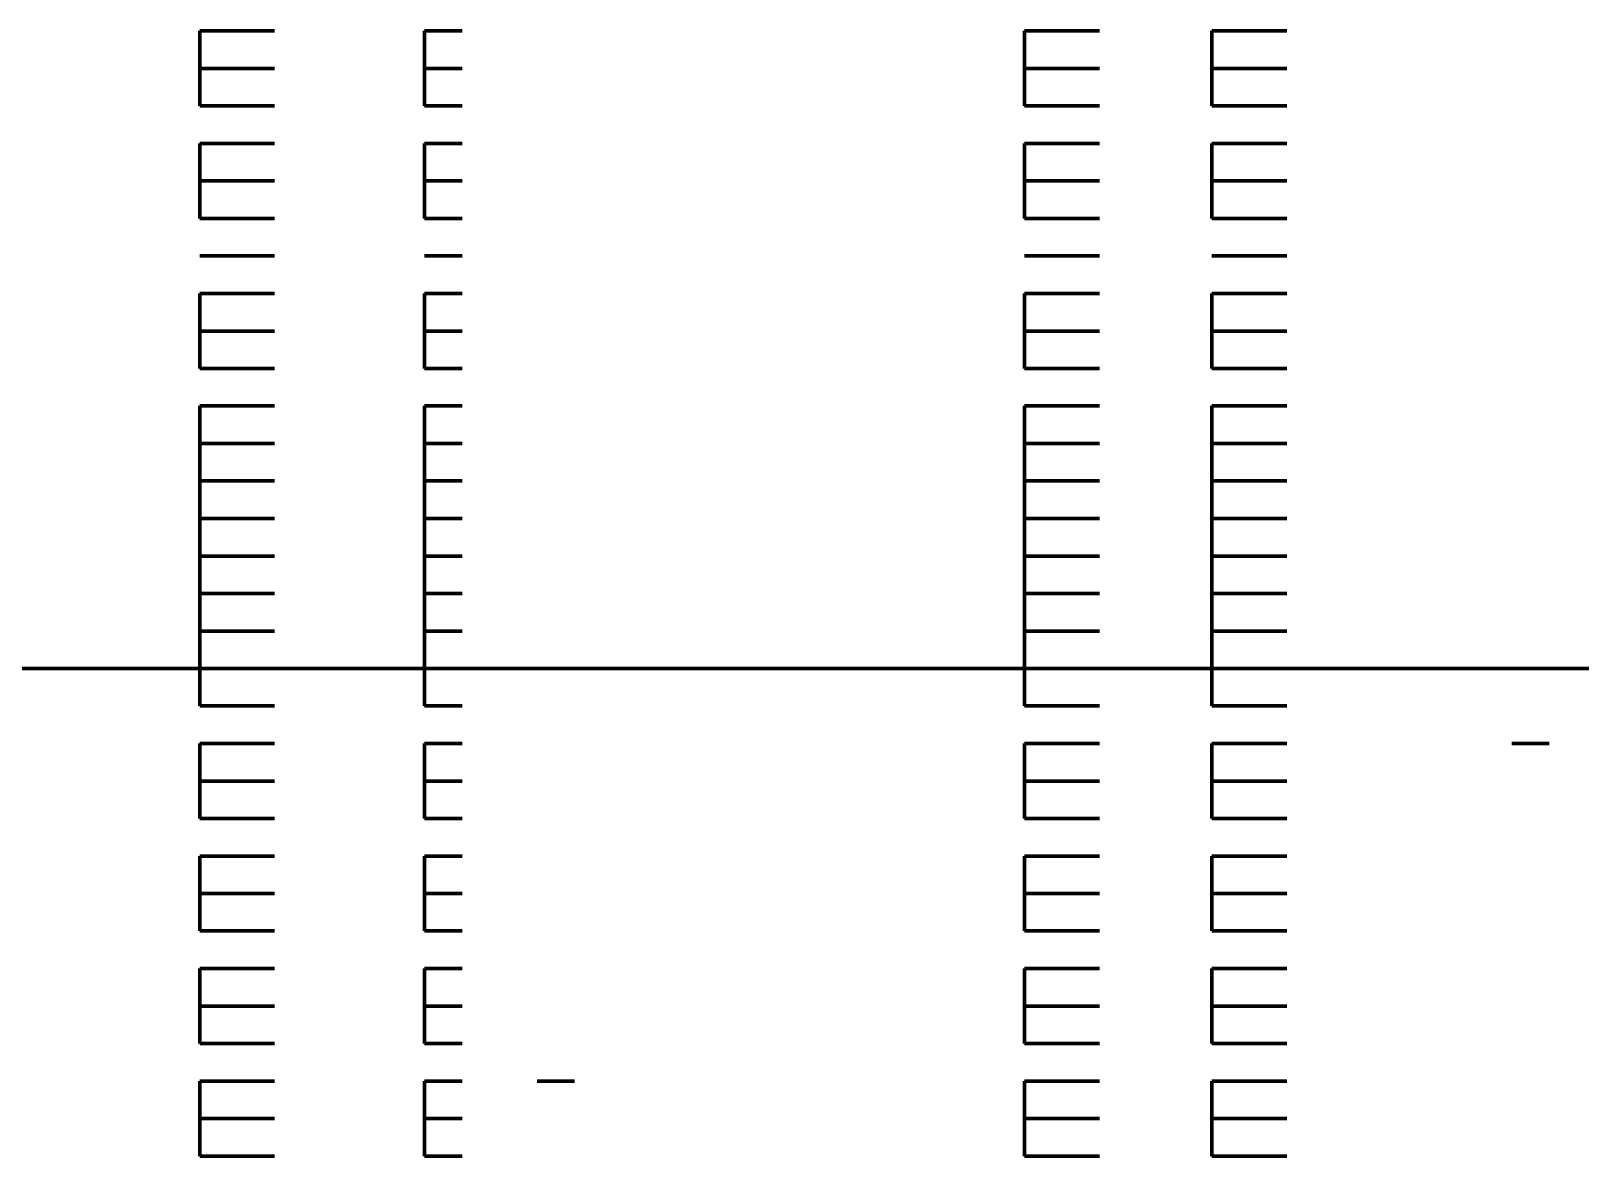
# Model space of a CAD drawing. Header units: inches. Extents: x 16 to 776, y 37 to 575.
# Drawn here: x 660.25 to 667.14, y 333.67 to 338.67 of the extents above; entities that cross this region are included whole.
import ezdxf

# ---------------------------------------------------------------- set-up
doc = ezdxf.new("R2010")
doc.units = ezdxf.units.IN
doc.header["$MEASUREMENT"] = 0
doc.layers.add('P', color=250, linetype='CONTINUOUS', lineweight=100)

msp = doc.modelspace()

# ---------------------------------------------------------------- linework, layer by layer
at = {"layer": 'P', "color": 0, "linetype": 'Continuous'}
for points in [[(661, 338.6667), (661.1667, 338.6667)], [(661, 338.6667), (661, 338.5)], [(661, 338.6667), (661.1667, 338.6667)], [(661.1667, 338.6667), (661.3333, 338.6667)], [(661.1667, 338.6667), (661.3333, 338.6667)], [(662, 338.6667), (662, 338.6667)], [(662, 338.6667), (662.1667, 338.6667)], [(662, 338.6667), (662, 338.5)], [(662, 338.6667), (662.1667, 338.6667)], [(662, 338.6667), (662, 338.6667)], [(664.6667, 338.6667), (664.8333, 338.6667)], [(664.6667, 338.6667), (664.6667, 338.5)], [(664.6667, 338.6667), (664.8333, 338.6667)], [(664.8333, 338.6667), (665, 338.6667)], [(664.8333, 338.6667), (665, 338.6667)], [(665.5, 338.6667), (665.6667, 338.6667)], [(665.5, 338.6667), (665.5, 338.5)], [(665.5, 338.6667), (665.6667, 338.6667)], [(665.6667, 338.6667), (665.8333, 338.6667)], [(665.6667, 338.6667), (665.8333, 338.6667)], [(661, 338.5), (661.1667, 338.5)], [(661, 338.5), (661, 338.3333)], [(661, 338.5), (661.1667, 338.5)], [(661.1667, 338.5), (661.3333, 338.5)], [(661.1667, 338.5), (661.3333, 338.5)], [(662, 338.5), (662, 338.5)], [(662, 338.5), (662.1667, 338.5)], [(662, 338.5), (662, 338.3333)], [(662, 338.5), (662.1667, 338.5)], [(662, 338.5), (662, 338.5)], [(664.6667, 338.5), (664.8333, 338.5)], [(664.6667, 338.5), (664.6667, 338.3333)], [(664.6667, 338.5), (664.8333, 338.5)], [(664.8333, 338.5), (665, 338.5)], [(664.8333, 338.5), (665, 338.5)], [(665.5, 338.5), (665.6667, 338.5)], [(665.5, 338.5), (665.5, 338.3333)], [(665.5, 338.5), (665.6667, 338.5)], [(665.6667, 338.5), (665.8333, 338.5)], [(665.6667, 338.5), (665.8333, 338.5)], [(661, 338.3333), (661.1667, 338.3333)], [(661, 338.3333), (661, 338.3333)], [(661, 338.3333), (661.1667, 338.3333)], [(661, 338.3333), (661.1667, 338.3333)], [(661, 338.3333), (661.1667, 338.3333)], [(661.1667, 338.3333), (661.3333, 338.3333)], [(661.1667, 338.3333), (661.3333, 338.3333)], [(661.1667, 338.3333), (661.3333, 338.3333)], [(661.1667, 338.3333), (661.3333, 338.3333)], [(662, 338.3333), (662, 338.3333)], [(662, 338.3333), (662.1667, 338.3333)], [(662, 338.3333), (662, 338.3333)], [(662, 338.3333), (662, 338.3333)], [(662, 338.3333), (662.1667, 338.3333)], [(662, 338.3333), (662.1667, 338.3333)], [(662, 338.3333), (662, 338.3333)], [(662, 338.3333), (662.1667, 338.3333)], [(662, 338.3333), (662, 338.3333)], [(664.6667, 338.3333), (664.8333, 338.3333)], [(664.6667, 338.3333), (664.6667, 338.3333)], [(664.6667, 338.3333), (664.8333, 338.3333)], [(664.6667, 338.3333), (664.8333, 338.3333)], [(664.6667, 338.3333), (664.8333, 338.3333)], [(664.8333, 338.3333), (665, 338.3333)], [(664.8333, 338.3333), (665, 338.3333)], [(664.8333, 338.3333), (665, 338.3333)], [(664.8333, 338.3333), (665, 338.3333)], [(665.5, 338.3333), (665.6667, 338.3333)], [(665.5, 338.3333), (665.5, 338.3333)], [(665.5, 338.3333), (665.6667, 338.3333)], [(665.5, 338.3333), (665.6667, 338.3333)], [(665.5, 338.3333), (665.6667, 338.3333)], [(665.6667, 338.3333), (665.8333, 338.3333)], [(665.6667, 338.3333), (665.8333, 338.3333)], [(665.6667, 338.3333), (665.8333, 338.3333)], [(665.6667, 338.3333), (665.8333, 338.3333)], [(661, 338.1667), (661.1667, 338.1667)], [(661, 338.1667), (661, 338)], [(661, 338.1667), (661.1667, 338.1667)], [(661.1667, 338.1667), (661.3333, 338.1667)], [(661.1667, 338.1667), (661.3333, 338.1667)], [(662, 338.1667), (662, 338.1667)], [(662, 338.1667), (662.1667, 338.1667)], [(662, 338.1667), (662, 338)], [(662, 338.1667), (662.1667, 338.1667)], [(662, 338.1667), (662, 338.1667)], [(664.6667, 338.1667), (664.8333, 338.1667)], [(664.6667, 338.1667), (664.6667, 338)], [(664.6667, 338.1667), (664.8333, 338.1667)], [(664.8333, 338.1667), (665, 338.1667)], [(664.8333, 338.1667), (665, 338.1667)], [(665.5, 338.1667), (665.6667, 338.1667)], [(665.5, 338.1667), (665.5, 338)], [(665.5, 338.1667), (665.6667, 338.1667)], [(665.6667, 338.1667), (665.8333, 338.1667)], [(665.6667, 338.1667), (665.8333, 338.1667)], [(661, 338), (661.1667, 338)], [(661, 338), (661, 338)], [(661, 338), (661.1667, 338)], [(661, 338), (661.1667, 338)], [(661, 338), (661, 337.8333)], [(661, 338), (661.1667, 338)], [(661.1667, 338), (661.3333, 338)], [(661.1667, 338), (661.3333, 338)], [(661.1667, 338), (661.3333, 338)], [(661.1667, 338), (661.3333, 338)], [(662, 338), (662, 338)], [(662, 338), (662.1667, 338)], [(662, 338), (662, 338)], [(662, 338), (662, 338)], [(662, 338), (662.1667, 338)], [(662, 338), (662.1667, 338)], [(662, 338), (662, 338)], [(662, 338), (662, 337.8333)], [(662, 338), (662.1667, 338)], [(662, 338), (662, 338)], [(664.6667, 338), (664.8333, 338)], [(664.6667, 338), (664.6667, 338)], [(664.6667, 338), (664.8333, 338)], [(664.6667, 338), (664.8333, 338)], [(664.6667, 338), (664.6667, 337.8333)], [(664.6667, 338), (664.8333, 338)], [(664.8333, 338), (665, 338)], [(664.8333, 338), (665, 338)], [(664.8333, 338), (665, 338)], [(664.8333, 338), (665, 338)], [(665.5, 338), (665.6667, 338)], [(665.5, 338), (665.5, 338)], [(665.5, 338), (665.6667, 338)], [(665.5, 338), (665.6667, 338)], [(665.5, 338), (665.5, 337.8333)], [(665.5, 338), (665.6667, 338)], [(665.6667, 338), (665.8333, 338)], [(665.6667, 338), (665.8333, 338)], [(665.6667, 338), (665.8333, 338)], [(665.6667, 338), (665.8333, 338)], [(661, 337.8333), (661.1667, 337.8333)], [(661, 337.8333), (661.1667, 337.8333)], [(661, 337.8333), (661.1667, 337.8333)], [(661.1667, 337.8333), (661.3333, 337.8333)], [(661.1667, 337.8333), (661.3333, 337.8333)], [(661.1667, 337.8333), (661.3333, 337.8333)], [(662, 337.8333), (662, 337.8333)], [(662, 337.8333), (662.1667, 337.8333)], [(662, 337.8333), (662.1667, 337.8333)], [(662, 337.8333), (662, 337.8333)], [(662, 337.8333), (662.1667, 337.8333)], [(662, 337.8333), (662, 337.8333)], [(664.6667, 337.8333), (664.8333, 337.8333)], [(664.6667, 337.8333), (664.8333, 337.8333)], [(664.6667, 337.8333), (664.8333, 337.8333)], [(664.8333, 337.8333), (665, 337.8333)], [(664.8333, 337.8333), (665, 337.8333)], [(664.8333, 337.8333), (665, 337.8333)], [(665.5, 337.8333), (665.6667, 337.8333)], [(665.5, 337.8333), (665.6667, 337.8333)], [(665.5, 337.8333), (665.6667, 337.8333)], [(665.6667, 337.8333), (665.8333, 337.8333)], [(665.6667, 337.8333), (665.8333, 337.8333)], [(665.6667, 337.8333), (665.8333, 337.8333)], [(661, 337.6667), (661.1667, 337.6667)], [(661, 337.6667), (661.1667, 337.6667)], [(661, 337.6667), (661.1667, 337.6667)], [(661.1667, 337.6667), (661.3333, 337.6667)], [(661.1667, 337.6667), (661.3333, 337.6667)], [(661.1667, 337.6667), (661.3333, 337.6667)], [(662, 337.6667), (662, 337.6667)], [(662, 337.6667), (662.1667, 337.6667)], [(662, 337.6667), (662, 337.6667)], [(662, 337.6667), (662.1667, 337.6667)], [(662, 337.6667), (662.1667, 337.6667)], [(662, 337.6667), (662, 337.6667)], [(664.6667, 337.6667), (664.8333, 337.6667)], [(664.6667, 337.6667), (664.8333, 337.6667)], [(664.6667, 337.6667), (664.8333, 337.6667)], [(664.8333, 337.6667), (665, 337.6667)], [(664.8333, 337.6667), (665, 337.6667)], [(664.8333, 337.6667), (665, 337.6667)], [(665.5, 337.6667), (665.6667, 337.6667)], [(665.5, 337.6667), (665.6667, 337.6667)], [(665.5, 337.6667), (665.6667, 337.6667)], [(665.6667, 337.6667), (665.8333, 337.6667)], [(665.6667, 337.6667), (665.8333, 337.6667)], [(665.6667, 337.6667), (665.8333, 337.6667)], [(661, 337.5), (661.1667, 337.5)], [(661, 337.5), (661, 337.5)], [(661, 337.5), (661.1667, 337.5)], [(661, 337.5), (661.1667, 337.5)], [(661, 337.5), (661, 337.3333)], [(661, 337.5), (661.1667, 337.5)], [(661.1667, 337.5), (661.3333, 337.5)], [(661.1667, 337.5), (661.3333, 337.5)], [(661.1667, 337.5), (661.3333, 337.5)], [(661.1667, 337.5), (661.3333, 337.5)], [(662, 337.5), (662, 337.5)], [(662, 337.5), (662.1667, 337.5)], [(662, 337.5), (662, 337.5)], [(662, 337.5), (662, 337.5)], [(662, 337.5), (662.1667, 337.5)], [(662, 337.5), (662.1667, 337.5)], [(662, 337.5), (662, 337.5)], [(662, 337.5), (662, 337.3333)], [(662, 337.5), (662.1667, 337.5)], [(662, 337.5), (662, 337.5)], [(664.6667, 337.5), (664.8333, 337.5)], [(664.6667, 337.5), (664.6667, 337.5)], [(664.6667, 337.5), (664.8333, 337.5)], [(664.6667, 337.5), (664.8333, 337.5)], [(664.6667, 337.5), (664.6667, 337.3333)], [(664.6667, 337.5), (664.8333, 337.5)], [(664.8333, 337.5), (665, 337.5)], [(664.8333, 337.5), (665, 337.5)], [(664.8333, 337.5), (665, 337.5)], [(664.8333, 337.5), (665, 337.5)], [(665.5, 337.5), (665.6667, 337.5)], [(665.5, 337.5), (665.5, 337.5)], [(665.5, 337.5), (665.6667, 337.5)], [(665.5, 337.5), (665.6667, 337.5)], [(665.5, 337.5), (665.5, 337.3333)], [(665.5, 337.5), (665.6667, 337.5)], [(665.6667, 337.5), (665.8333, 337.5)], [(665.6667, 337.5), (665.8333, 337.5)], [(665.6667, 337.5), (665.8333, 337.5)], [(665.6667, 337.5), (665.8333, 337.5)], [(661, 337.3333), (661.1667, 337.3333)], [(661, 337.3333), (661, 337.1667)], [(661, 337.3333), (661.1667, 337.3333)], [(661.1667, 337.3333), (661.3333, 337.3333)], [(661.1667, 337.3333), (661.3333, 337.3333)], [(662, 337.3333), (662, 337.3333)], [(662, 337.3333), (662.1667, 337.3333)], [(662, 337.3333), (662, 337.1667)], [(662, 337.3333), (662.1667, 337.3333)], [(662, 337.3333), (662, 337.3333)], [(664.6667, 337.3333), (664.8333, 337.3333)], [(664.6667, 337.3333), (664.6667, 337.1667)], [(664.6667, 337.3333), (664.8333, 337.3333)], [(664.8333, 337.3333), (665, 337.3333)], [(664.8333, 337.3333), (665, 337.3333)], [(665.5, 337.3333), (665.6667, 337.3333)], [(665.5, 337.3333), (665.5, 337.1667)], [(665.5, 337.3333), (665.6667, 337.3333)], [(665.6667, 337.3333), (665.8333, 337.3333)], [(665.6667, 337.3333), (665.8333, 337.3333)], [(661, 337.1667), (661.1667, 337.1667)], [(661, 337.1667), (661.1667, 337.1667)], [(661.1667, 337.1667), (661.3333, 337.1667)], [(661.1667, 337.1667), (661.3333, 337.1667)], [(662, 337.1667), (662, 337.1667)], [(662, 337.1667), (662.1667, 337.1667)], [(662, 337.1667), (662.1667, 337.1667)], [(662, 337.1667), (662, 337.1667)], [(664.6667, 337.1667), (664.8333, 337.1667)], [(664.6667, 337.1667), (664.8333, 337.1667)], [(664.8333, 337.1667), (665, 337.1667)], [(664.8333, 337.1667), (665, 337.1667)], [(665.5, 337.1667), (665.6667, 337.1667)], [(665.5, 337.1667), (665.6667, 337.1667)], [(665.6667, 337.1667), (665.8333, 337.1667)], [(665.6667, 337.1667), (665.8333, 337.1667)], [(661, 337), (661.1667, 337)], [(661, 337), (661, 337)], [(661, 337), (661.1667, 337)], [(661, 337), (661.1667, 337)], [(661, 337), (661, 336.8333)], [(661, 337), (661.1667, 337)], [(661.1667, 337), (661.3333, 337)], [(661.1667, 337), (661.3333, 337)], [(661.1667, 337), (661.3333, 337)], [(661.1667, 337), (661.3333, 337)], [(662, 337), (662, 337)], [(662, 337), (662.1667, 337)], [(662, 337), (662, 337)], [(662, 337), (662, 337)], [(662, 337), (662.1667, 337)], [(662, 337), (662.1667, 337)], [(662, 337), (662, 337)], [(662, 337), (662, 336.8333)], [(662, 337), (662.1667, 337)], [(662, 337), (662, 337)], [(664.6667, 337), (664.8333, 337)], [(664.6667, 337), (664.6667, 337)], [(664.6667, 337), (664.8333, 337)], [(664.6667, 337), (664.8333, 337)], [(664.6667, 337), (664.6667, 336.8333)], [(664.6667, 337), (664.8333, 337)], [(664.8333, 337), (665, 337)], [(664.8333, 337), (665, 337)], [(664.8333, 337), (665, 337)], [(664.8333, 337), (665, 337)], [(665.5, 337), (665.6667, 337)], [(665.5, 337), (665.5, 337)], [(665.5, 337), (665.6667, 337)], [(665.5, 337), (665.6667, 337)], [(665.5, 337), (665.5, 336.8333)], [(665.5, 337), (665.6667, 337)], [(665.6667, 337), (665.8333, 337)], [(665.6667, 337), (665.8333, 337)], [(665.6667, 337), (665.8333, 337)], [(665.6667, 337), (665.8333, 337)], [(661, 336.8333), (661.1667, 336.8333)], [(661, 336.8333), (661, 336.6667)], [(661, 336.8333), (661.1667, 336.8333)], [(661.1667, 336.8333), (661.3333, 336.8333)], [(661.1667, 336.8333), (661.3333, 336.8333)], [(662, 336.8333), (662, 336.8333)], [(662, 336.8333), (662.1667, 336.8333)], [(662, 336.8333), (662, 336.6667)], [(662, 336.8333), (662.1667, 336.8333)], [(662, 336.8333), (662, 336.8333)], [(664.6667, 336.8333), (664.8333, 336.8333)], [(664.6667, 336.8333), (664.6667, 336.6667)], [(664.6667, 336.8333), (664.8333, 336.8333)], [(664.8333, 336.8333), (665, 336.8333)], [(664.8333, 336.8333), (665, 336.8333)], [(665.5, 336.8333), (665.6667, 336.8333)], [(665.5, 336.8333), (665.5, 336.6667)], [(665.5, 336.8333), (665.6667, 336.8333)], [(665.6667, 336.8333), (665.8333, 336.8333)], [(665.6667, 336.8333), (665.8333, 336.8333)], [(661, 336.6667), (661.1667, 336.6667)], [(661, 336.6667), (661.1667, 336.6667)], [(661, 336.6667), (661.1667, 336.6667)], [(661, 336.6667), (661, 336.5)], [(661, 336.6667), (661.1667, 336.6667)], [(661.1667, 336.6667), (661.3333, 336.6667)], [(661.1667, 336.6667), (661.3333, 336.6667)], [(661.1667, 336.6667), (661.3333, 336.6667)], [(661.1667, 336.6667), (661.3333, 336.6667)], [(662, 336.6667), (662, 336.6667)], [(662, 336.6667), (662.1667, 336.6667)], [(662, 336.6667), (662, 336.6667)], [(662, 336.6667), (662.1667, 336.6667)], [(662, 336.6667), (662.1667, 336.6667)], [(662, 336.6667), (662, 336.6667)], [(662, 336.6667), (662, 336.5)], [(662, 336.6667), (662.1667, 336.6667)], [(662, 336.6667), (662, 336.6667)], [(664.6667, 336.6667), (664.8333, 336.6667)], [(664.6667, 336.6667), (664.8333, 336.6667)], [(664.6667, 336.6667), (664.8333, 336.6667)], [(664.6667, 336.6667), (664.6667, 336.5)], [(664.6667, 336.6667), (664.8333, 336.6667)], [(664.8333, 336.6667), (665, 336.6667)], [(664.8333, 336.6667), (665, 336.6667)], [(664.8333, 336.6667), (665, 336.6667)], [(664.8333, 336.6667), (665, 336.6667)], [(665.5, 336.6667), (665.6667, 336.6667)], [(665.5, 336.6667), (665.6667, 336.6667)], [(665.5, 336.6667), (665.6667, 336.6667)], [(665.5, 336.6667), (665.5, 336.5)], [(665.5, 336.6667), (665.6667, 336.6667)], [(665.6667, 336.6667), (665.8333, 336.6667)], [(665.6667, 336.6667), (665.8333, 336.6667)], [(665.6667, 336.6667), (665.8333, 336.6667)], [(665.6667, 336.6667), (665.8333, 336.6667)], [(661, 336.5), (661.1667, 336.5)], [(661, 336.5), (661, 336.3333)], [(661, 336.5), (661.1667, 336.5)], [(661.1667, 336.5), (661.3333, 336.5)], [(661.1667, 336.5), (661.3333, 336.5)], [(662, 336.5), (662, 336.5)], [(662, 336.5), (662.1667, 336.5)], [(662, 336.5), (662, 336.3333)], [(662, 336.5), (662.1667, 336.5)], [(662, 336.5), (662, 336.5)], [(664.6667, 336.5), (664.8333, 336.5)], [(664.6667, 336.5), (664.6667, 336.3333)], [(664.6667, 336.5), (664.8333, 336.5)], [(664.8333, 336.5), (665, 336.5)], [(664.8333, 336.5), (665, 336.5)], [(665.5, 336.5), (665.6667, 336.5)], [(665.5, 336.5), (665.5, 336.3333)], [(665.5, 336.5), (665.6667, 336.5)], [(665.6667, 336.5), (665.8333, 336.5)], [(665.6667, 336.5), (665.8333, 336.5)], [(661, 336.3333), (661.1667, 336.3333)], [(661, 336.3333), (661, 336.1667)], [(661, 336.3333), (661.1667, 336.3333)], [(661.1667, 336.3333), (661.3333, 336.3333)], [(661.1667, 336.3333), (661.3333, 336.3333)], [(662, 336.3333), (662, 336.3333)], [(662, 336.3333), (662.1667, 336.3333)], [(662, 336.3333), (662, 336.1667)], [(662, 336.3333), (662.1667, 336.3333)], [(662, 336.3333), (662, 336.3333)], [(664.6667, 336.3333), (664.8333, 336.3333)], [(664.6667, 336.3333), (664.6667, 336.1667)], [(664.6667, 336.3333), (664.8333, 336.3333)], [(664.8333, 336.3333), (665, 336.3333)], [(664.8333, 336.3333), (665, 336.3333)], [(665.5, 336.3333), (665.6667, 336.3333)], [(665.5, 336.3333), (665.5, 336.1667)], [(665.5, 336.3333), (665.6667, 336.3333)], [(665.6667, 336.3333), (665.8333, 336.3333)], [(665.6667, 336.3333), (665.8333, 336.3333)], [(661, 336.1667), (661.1667, 336.1667)], [(661, 336.1667), (661.1667, 336.1667)], [(661, 336.1667), (661.1667, 336.1667)], [(661, 336.1667), (661, 336)], [(661, 336.1667), (661.1667, 336.1667)], [(661.1667, 336.1667), (661.3333, 336.1667)], [(661.1667, 336.1667), (661.3333, 336.1667)], [(661.1667, 336.1667), (661.3333, 336.1667)], [(661.1667, 336.1667), (661.3333, 336.1667)], [(662, 336.1667), (662, 336.1667)], [(662, 336.1667), (662.1667, 336.1667)], [(662, 336.1667), (662, 336.1667)], [(662, 336.1667), (662.1667, 336.1667)], [(662, 336.1667), (662.1667, 336.1667)], [(662, 336.1667), (662, 336.1667)], [(662, 336.1667), (662, 336)], [(662, 336.1667), (662.1667, 336.1667)], [(662, 336.1667), (662, 336.1667)], [(664.6667, 336.1667), (664.8333, 336.1667)], [(664.6667, 336.1667), (664.8333, 336.1667)], [(664.6667, 336.1667), (664.8333, 336.1667)], [(664.6667, 336.1667), (664.6667, 336)], [(664.6667, 336.1667), (664.8333, 336.1667)], [(664.8333, 336.1667), (665, 336.1667)], [(664.8333, 336.1667), (665, 336.1667)], [(664.8333, 336.1667), (665, 336.1667)], [(664.8333, 336.1667), (665, 336.1667)], [(665.5, 336.1667), (665.6667, 336.1667)], [(665.5, 336.1667), (665.6667, 336.1667)], [(665.5, 336.1667), (665.6667, 336.1667)], [(665.5, 336.1667), (665.5, 336)], [(665.5, 336.1667), (665.6667, 336.1667)], [(665.6667, 336.1667), (665.8333, 336.1667)], [(665.6667, 336.1667), (665.8333, 336.1667)], [(665.6667, 336.1667), (665.8333, 336.1667)], [(665.6667, 336.1667), (665.8333, 336.1667)], [(661, 336), (661.1667, 336)], [(661, 336), (661, 335.8333)], [(661, 336), (661.1667, 336)], [(661.1667, 336), (661.3333, 336)], [(661.1667, 336), (661.3333, 336)], [(662, 336), (662, 336)], [(662, 336), (662.1667, 336)], [(662, 336), (662, 335.8333)], [(662, 336), (662.1667, 336)], [(662, 336), (662, 336)], [(664.6667, 336), (664.8333, 336)], [(664.6667, 336), (664.6667, 335.8333)], [(664.6667, 336), (664.8333, 336)], [(664.8333, 336), (665, 336)], [(664.8333, 336), (665, 336)], [(665.5, 336), (665.6667, 336)], [(665.5, 336), (665.5, 335.8333)], [(665.5, 336), (665.6667, 336)], [(665.6667, 336), (665.8333, 336)], [(665.6667, 336), (665.8333, 336)], [(685, 335.8333), (603.3333, 335.8333)], [(661, 335.8333), (661.1667, 335.8333)], [(661, 335.8333), (661, 335.8333)], [(661, 335.8333), (661.1667, 335.8333)], [(661, 335.8333), (661.1667, 335.8333)], [(661, 335.8333), (661, 335.6667)], [(661, 335.8333), (661.1667, 335.8333)], [(661.1667, 335.8333), (661.3333, 335.8333)], [(661.1667, 335.8333), (661.3333, 335.8333)], [(661.1667, 335.8333), (661.3333, 335.8333)], [(661.1667, 335.8333), (661.3333, 335.8333)], [(662, 335.8333), (662, 335.8333)], [(662, 335.8333), (662.1667, 335.8333)], [(662, 335.8333), (662, 335.8333)], [(662, 335.8333), (662, 335.8333)], [(662, 335.8333), (662.1667, 335.8333)], [(662, 335.8333), (662.1667, 335.8333)], [(662, 335.8333), (662, 335.8333)], [(662, 335.8333), (662, 335.6667)], [(662, 335.8333), (662.1667, 335.8333)], [(662, 335.8333), (662, 335.8333)], [(664.6667, 335.8333), (664.8333, 335.8333)], [(664.6667, 335.8333), (664.6667, 335.8333)], [(664.6667, 335.8333), (664.8333, 335.8333)], [(664.6667, 335.8333), (664.8333, 335.8333)], [(664.6667, 335.8333), (664.6667, 335.6667)], [(664.6667, 335.8333), (664.8333, 335.8333)], [(664.8333, 335.8333), (665, 335.8333)], [(664.8333, 335.8333), (665, 335.8333)], [(664.8333, 335.8333), (665, 335.8333)], [(664.8333, 335.8333), (665, 335.8333)], [(665.5, 335.8333), (665.6667, 335.8333)], [(665.5, 335.8333), (665.5, 335.8333)], [(665.5, 335.8333), (665.6667, 335.8333)], [(665.5, 335.8333), (665.6667, 335.8333)], [(665.5, 335.8333), (665.5, 335.6667)], [(665.5, 335.8333), (665.6667, 335.8333)], [(665.6667, 335.8333), (665.8333, 335.8333)], [(665.6667, 335.8333), (665.8333, 335.8333)], [(665.6667, 335.8333), (665.8333, 335.8333)], [(665.6667, 335.8333), (665.8333, 335.8333)], [(661, 335.6667), (661.1667, 335.6667)], [(661, 335.6667), (661.1667, 335.6667)], [(661.1667, 335.6667), (661.3333, 335.6667)], [(661.1667, 335.6667), (661.3333, 335.6667)], [(662, 335.6667), (662, 335.6667)], [(662, 335.6667), (662.1667, 335.6667)], [(662, 335.6667), (662.1667, 335.6667)], [(662, 335.6667), (662, 335.6667)], [(664.6667, 335.6667), (664.8333, 335.6667)], [(664.6667, 335.6667), (664.8333, 335.6667)], [(664.8333, 335.6667), (665, 335.6667)], [(664.8333, 335.6667), (665, 335.6667)], [(665.5, 335.6667), (665.6667, 335.6667)], [(665.5, 335.6667), (665.6667, 335.6667)], [(665.6667, 335.6667), (665.8333, 335.6667)], [(665.6667, 335.6667), (665.8333, 335.6667)], [(661, 335.5), (661.1667, 335.5)], [(661, 335.5), (661, 335.3333)], [(661, 335.5), (661.1667, 335.5)], [(661.1667, 335.5), (661.3333, 335.5)], [(661.1667, 335.5), (661.3333, 335.5)], [(662, 335.5), (662, 335.5)], [(662, 335.5), (662.1667, 335.5)], [(662, 335.5), (662, 335.3333)], [(662, 335.5), (662.1667, 335.5)], [(662, 335.5), (662, 335.5)], [(664.6667, 335.5), (664.8333, 335.5)], [(664.6667, 335.5), (664.6667, 335.3333)], [(664.6667, 335.5), (664.8333, 335.5)], [(664.8333, 335.5), (665, 335.5)], [(664.8333, 335.5), (665, 335.5)], [(665.5, 335.5), (665.6667, 335.5)], [(665.5, 335.5), (665.5, 335.3333)], [(665.5, 335.5), (665.6667, 335.5)], [(665.6667, 335.5), (665.8333, 335.5)], [(665.6667, 335.5), (665.8333, 335.5)], [(666.8333, 335.5), (667, 335.5)], [(661, 335.3333), (661.1667, 335.3333)], [(661, 335.3333), (661, 335.3333)], [(661, 335.3333), (661.1667, 335.3333)], [(661, 335.3333), (661.1667, 335.3333)], [(661, 335.3333), (661, 335.1667)], [(661, 335.3333), (661.1667, 335.3333)], [(661.1667, 335.3333), (661.3333, 335.3333)], [(661.1667, 335.3333), (661.3333, 335.3333)], [(661.1667, 335.3333), (661.3333, 335.3333)], [(661.1667, 335.3333), (661.3333, 335.3333)], [(662, 335.3333), (662, 335.3333)], [(662, 335.3333), (662.1667, 335.3333)], [(662, 335.3333), (662, 335.3333)], [(662, 335.3333), (662, 335.3333)], [(662, 335.3333), (662.1667, 335.3333)], [(662, 335.3333), (662.1667, 335.3333)], [(662, 335.3333), (662, 335.3333)], [(662, 335.3333), (662, 335.1667)], [(662, 335.3333), (662.1667, 335.3333)], [(662, 335.3333), (662, 335.3333)], [(664.6667, 335.3333), (664.8333, 335.3333)], [(664.6667, 335.3333), (664.6667, 335.3333)], [(664.6667, 335.3333), (664.8333, 335.3333)], [(664.6667, 335.3333), (664.8333, 335.3333)], [(664.6667, 335.3333), (664.6667, 335.1667)], [(664.6667, 335.3333), (664.8333, 335.3333)], [(664.8333, 335.3333), (665, 335.3333)], [(664.8333, 335.3333), (665, 335.3333)], [(664.8333, 335.3333), (665, 335.3333)], [(664.8333, 335.3333), (665, 335.3333)], [(665.5, 335.3333), (665.6667, 335.3333)], [(665.5, 335.3333), (665.5, 335.3333)], [(665.5, 335.3333), (665.6667, 335.3333)], [(665.5, 335.3333), (665.6667, 335.3333)], [(665.5, 335.3333), (665.5, 335.1667)], [(665.5, 335.3333), (665.6667, 335.3333)], [(665.6667, 335.3333), (665.8333, 335.3333)], [(665.6667, 335.3333), (665.8333, 335.3333)], [(665.6667, 335.3333), (665.8333, 335.3333)], [(665.6667, 335.3333), (665.8333, 335.3333)], [(661, 335.1667), (661.1667, 335.1667)], [(661, 335.1667), (661.1667, 335.1667)], [(661.1667, 335.1667), (661.3333, 335.1667)], [(661.1667, 335.1667), (661.3333, 335.1667)], [(662, 335.1667), (662, 335.1667)], [(662, 335.1667), (662.1667, 335.1667)], [(662, 335.1667), (662.1667, 335.1667)], [(662, 335.1667), (662, 335.1667)], [(664.6667, 335.1667), (664.8333, 335.1667)], [(664.6667, 335.1667), (664.8333, 335.1667)], [(664.8333, 335.1667), (665, 335.1667)], [(664.8333, 335.1667), (665, 335.1667)], [(665.5, 335.1667), (665.6667, 335.1667)], [(665.5, 335.1667), (665.6667, 335.1667)], [(665.6667, 335.1667), (665.8333, 335.1667)], [(665.6667, 335.1667), (665.8333, 335.1667)], [(661, 335), (661.1667, 335)], [(661, 335), (661, 335)], [(661, 335), (661.1667, 335)], [(661, 335), (661.1667, 335)], [(661, 335), (661, 334.8333)], [(661, 335), (661.1667, 335)], [(661.1667, 335), (661.3333, 335)], [(661.1667, 335), (661.3333, 335)], [(661.1667, 335), (661.3333, 335)], [(661.1667, 335), (661.3333, 335)], [(662, 335), (662, 335)], [(662, 335), (662.1667, 335)], [(662, 335), (662, 335)], [(662, 335), (662, 335)], [(662, 335), (662.1667, 335)], [(662, 335), (662.1667, 335)], [(662, 335), (662, 335)], [(662, 335), (662, 334.8333)], [(662, 335), (662.1667, 335)], [(662, 335), (662, 335)], [(664.6667, 335), (664.8333, 335)], [(664.6667, 335), (664.6667, 335)], [(664.6667, 335), (664.8333, 335)], [(664.6667, 335), (664.8333, 335)], [(664.6667, 335), (664.6667, 334.8333)], [(664.6667, 335), (664.8333, 335)], [(664.8333, 335), (665, 335)], [(664.8333, 335), (665, 335)], [(664.8333, 335), (665, 335)], [(664.8333, 335), (665, 335)], [(665.5, 335), (665.6667, 335)], [(665.5, 335), (665.5, 335)], [(665.5, 335), (665.6667, 335)], [(665.5, 335), (665.6667, 335)], [(665.5, 335), (665.5, 334.8333)], [(665.5, 335), (665.6667, 335)], [(665.6667, 335), (665.8333, 335)], [(665.6667, 335), (665.8333, 335)], [(665.6667, 335), (665.8333, 335)], [(665.6667, 335), (665.8333, 335)], [(661, 334.8333), (661.1667, 334.8333)], [(661, 334.8333), (661, 334.6667)], [(661, 334.8333), (661.1667, 334.8333)], [(661.1667, 334.8333), (661.3333, 334.8333)], [(661.1667, 334.8333), (661.3333, 334.8333)], [(662, 334.8333), (662, 334.8333)], [(662, 334.8333), (662.1667, 334.8333)], [(662, 334.8333), (662, 334.6667)], [(662, 334.8333), (662.1667, 334.8333)], [(662, 334.8333), (662, 334.8333)], [(664.6667, 334.8333), (664.8333, 334.8333)], [(664.6667, 334.8333), (664.6667, 334.6667)], [(664.6667, 334.8333), (664.8333, 334.8333)], [(664.8333, 334.8333), (665, 334.8333)], [(664.8333, 334.8333), (665, 334.8333)], [(665.5, 334.8333), (665.6667, 334.8333)], [(665.5, 334.8333), (665.5, 334.6667)], [(665.5, 334.8333), (665.6667, 334.8333)], [(665.6667, 334.8333), (665.8333, 334.8333)], [(665.6667, 334.8333), (665.8333, 334.8333)], [(661, 334.6667), (661.1667, 334.6667)], [(661, 334.6667), (661.1667, 334.6667)], [(661.1667, 334.6667), (661.3333, 334.6667)], [(661.1667, 334.6667), (661.3333, 334.6667)], [(662, 334.6667), (662, 334.6667)], [(662, 334.6667), (662.1667, 334.6667)], [(662, 334.6667), (662.1667, 334.6667)], [(662, 334.6667), (662, 334.6667)], [(664.6667, 334.6667), (664.8333, 334.6667)], [(664.6667, 334.6667), (664.8333, 334.6667)], [(664.8333, 334.6667), (665, 334.6667)], [(664.8333, 334.6667), (665, 334.6667)], [(665.5, 334.6667), (665.6667, 334.6667)], [(665.5, 334.6667), (665.6667, 334.6667)], [(665.6667, 334.6667), (665.8333, 334.6667)], [(665.6667, 334.6667), (665.8333, 334.6667)], [(661, 334.5), (661.1667, 334.5)], [(661, 334.5), (661, 334.5)], [(661, 334.5), (661.1667, 334.5)], [(661, 334.5), (661.1667, 334.5)], [(661, 334.5), (661, 334.3333)], [(661, 334.5), (661.1667, 334.5)], [(661.1667, 334.5), (661.3333, 334.5)], [(661.1667, 334.5), (661.3333, 334.5)], [(661.1667, 334.5), (661.3333, 334.5)], [(661.1667, 334.5), (661.3333, 334.5)], [(662, 334.5), (662, 334.5)], [(662, 334.5), (662.1667, 334.5)], [(662, 334.5), (662, 334.5)], [(662, 334.5), (662, 334.5)], [(662, 334.5), (662.1667, 334.5)], [(662, 334.5), (662.1667, 334.5)], [(662, 334.5), (662, 334.5)], [(662, 334.5), (662, 334.3333)], [(662, 334.5), (662.1667, 334.5)], [(662, 334.5), (662, 334.5)], [(664.6667, 334.5), (664.8333, 334.5)], [(664.6667, 334.5), (664.6667, 334.5)], [(664.6667, 334.5), (664.8333, 334.5)], [(664.6667, 334.5), (664.8333, 334.5)], [(664.6667, 334.5), (664.6667, 334.3333)], [(664.6667, 334.5), (664.8333, 334.5)], [(664.8333, 334.5), (665, 334.5)], [(664.8333, 334.5), (665, 334.5)], [(664.8333, 334.5), (665, 334.5)], [(664.8333, 334.5), (665, 334.5)], [(665.5, 334.5), (665.6667, 334.5)], [(665.5, 334.5), (665.5, 334.5)], [(665.5, 334.5), (665.6667, 334.5)], [(665.5, 334.5), (665.6667, 334.5)], [(665.5, 334.5), (665.5, 334.3333)], [(665.5, 334.5), (665.6667, 334.5)], [(665.6667, 334.5), (665.8333, 334.5)], [(665.6667, 334.5), (665.8333, 334.5)], [(665.6667, 334.5), (665.8333, 334.5)], [(665.6667, 334.5), (665.8333, 334.5)], [(661, 334.3333), (661.1667, 334.3333)], [(661, 334.3333), (661, 334.1667)], [(661, 334.3333), (661.1667, 334.3333)], [(661.1667, 334.3333), (661.3333, 334.3333)], [(661.1667, 334.3333), (661.3333, 334.3333)], [(662, 334.3333), (662, 334.3333)], [(662, 334.3333), (662.1667, 334.3333)], [(662, 334.3333), (662, 334.1667)], [(662, 334.3333), (662.1667, 334.3333)], [(662, 334.3333), (662, 334.3333)], [(664.6667, 334.3333), (664.8333, 334.3333)], [(664.6667, 334.3333), (664.6667, 334.1667)], [(664.6667, 334.3333), (664.8333, 334.3333)], [(664.8333, 334.3333), (665, 334.3333)], [(664.8333, 334.3333), (665, 334.3333)], [(665.5, 334.3333), (665.6667, 334.3333)], [(665.5, 334.3333), (665.5, 334.1667)], [(665.5, 334.3333), (665.6667, 334.3333)], [(665.6667, 334.3333), (665.8333, 334.3333)], [(665.6667, 334.3333), (665.8333, 334.3333)], [(661, 334.1667), (661.1667, 334.1667)], [(661, 334.1667), (661.1667, 334.1667)], [(661.1667, 334.1667), (661.3333, 334.1667)], [(661.1667, 334.1667), (661.3333, 334.1667)], [(662, 334.1667), (662, 334.1667)], [(662, 334.1667), (662.1667, 334.1667)], [(662, 334.1667), (662.1667, 334.1667)], [(662, 334.1667), (662, 334.1667)], [(664.6667, 334.1667), (664.8333, 334.1667)], [(664.6667, 334.1667), (664.8333, 334.1667)], [(664.8333, 334.1667), (665, 334.1667)], [(664.8333, 334.1667), (665, 334.1667)], [(665.5, 334.1667), (665.6667, 334.1667)], [(665.5, 334.1667), (665.6667, 334.1667)], [(665.6667, 334.1667), (665.8333, 334.1667)], [(665.6667, 334.1667), (665.8333, 334.1667)], [(661, 334), (661.1667, 334)], [(661, 334), (661, 334)], [(661, 334), (661.1667, 334)], [(661, 334), (661.1667, 334)], [(661, 334), (661, 333.8333)], [(661, 334), (661.1667, 334)], [(661.1667, 334), (661.3333, 334)], [(661.1667, 334), (661.3333, 334)], [(661.1667, 334), (661.3333, 334)], [(661.1667, 334), (661.3333, 334)], [(662, 334), (662, 334)], [(662, 334), (662.1667, 334)], [(662, 334), (662, 334)], [(662, 334), (662, 334)], [(662, 334), (662.1667, 334)], [(662, 334), (662.1667, 334)], [(662, 334), (662, 334)], [(662, 334), (662, 333.8333)], [(662, 334), (662.1667, 334)], [(662, 334), (662, 334)], [(662.5, 334), (662.6667, 334)], [(664.6667, 334), (664.8333, 334)], [(664.6667, 334), (664.6667, 334)], [(664.6667, 334), (664.8333, 334)], [(664.6667, 334), (664.8333, 334)], [(664.6667, 334), (664.6667, 333.8333)], [(664.6667, 334), (664.8333, 334)], [(664.8333, 334), (665, 334)], [(664.8333, 334), (665, 334)], [(664.8333, 334), (665, 334)], [(664.8333, 334), (665, 334)], [(665.5, 334), (665.6667, 334)], [(665.5, 334), (665.5, 334)], [(665.5, 334), (665.6667, 334)], [(665.5, 334), (665.6667, 334)], [(665.5, 334), (665.5, 333.8333)], [(665.5, 334), (665.6667, 334)], [(665.6667, 334), (665.8333, 334)], [(665.6667, 334), (665.8333, 334)], [(665.6667, 334), (665.8333, 334)], [(665.6667, 334), (665.8333, 334)], [(661, 333.8333), (661.1667, 333.8333)], [(661, 333.8333), (661, 333.6667)], [(661, 333.8333), (661.1667, 333.8333)], [(661.1667, 333.8333), (661.3333, 333.8333)], [(661.1667, 333.8333), (661.3333, 333.8333)], [(662, 333.8333), (662, 333.8333)], [(662, 333.8333), (662.1667, 333.8333)], [(662, 333.8333), (662, 333.6667)], [(662, 333.8333), (662.1667, 333.8333)], [(662, 333.8333), (662, 333.8333)], [(664.6667, 333.8333), (664.8333, 333.8333)], [(664.6667, 333.8333), (664.6667, 333.6667)], [(664.6667, 333.8333), (664.8333, 333.8333)], [(664.8333, 333.8333), (665, 333.8333)], [(664.8333, 333.8333), (665, 333.8333)], [(665.5, 333.8333), (665.6667, 333.8333)], [(665.5, 333.8333), (665.5, 333.6667)], [(665.5, 333.8333), (665.6667, 333.8333)], [(665.6667, 333.8333), (665.8333, 333.8333)], [(665.6667, 333.8333), (665.8333, 333.8333)], [(661, 333.6667), (661.1667, 333.6667)], [(661, 333.6667), (661, 333.6667)], [(661, 333.6667), (661.1667, 333.6667)], [(661, 333.6667), (661.1667, 333.6667)], [(661, 333.6667), (661.1667, 333.6667)], [(661, 333.6667), (661.1667, 333.6667)], [(661.1667, 333.6667), (661.3333, 333.6667)], [(661.1667, 333.6667), (661.3333, 333.6667)], [(661.1667, 333.6667), (661.3333, 333.6667)], [(661.1667, 333.6667), (661.3333, 333.6667)], [(661.1667, 333.6667), (661.3333, 333.6667)], [(662, 333.6667), (662, 333.6667)], [(662, 333.6667), (662.1667, 333.6667)], [(662, 333.6667), (662, 333.6667)], [(662, 333.6667), (662, 333.6667)], [(662, 333.6667), (662.1667, 333.6667)], [(662, 333.6667), (662.1667, 333.6667)], [(662, 333.6667), (662, 333.6667)], [(662, 333.6667), (662.1667, 333.6667)], [(662, 333.6667), (662, 333.6667)], [(662, 333.6667), (662.1667, 333.6667)], [(662, 333.6667), (662, 333.6667)], [(664.6667, 333.6667), (664.8333, 333.6667)], [(664.6667, 333.6667), (664.6667, 333.6667)], [(664.6667, 333.6667), (664.8333, 333.6667)], [(664.6667, 333.6667), (664.8333, 333.6667)], [(664.6667, 333.6667), (664.8333, 333.6667)], [(664.6667, 333.6667), (664.8333, 333.6667)], [(664.8333, 333.6667), (665, 333.6667)], [(664.8333, 333.6667), (665, 333.6667)], [(664.8333, 333.6667), (665, 333.6667)], [(664.8333, 333.6667), (665, 333.6667)], [(664.8333, 333.6667), (665, 333.6667)], [(665.5, 333.6667), (665.6667, 333.6667)], [(665.5, 333.6667), (665.5, 333.6667)], [(665.5, 333.6667), (665.6667, 333.6667)], [(665.5, 333.6667), (665.6667, 333.6667)], [(665.5, 333.6667), (665.6667, 333.6667)], [(665.5, 333.6667), (665.6667, 333.6667)], [(665.6667, 333.6667), (665.8333, 333.6667)], [(665.6667, 333.6667), (665.8333, 333.6667)], [(665.6667, 333.6667), (665.8333, 333.6667)], [(665.6667, 333.6667), (665.8333, 333.6667)], [(665.6667, 333.6667), (665.8333, 333.6667)]]:
    msp.add_lwpolyline(points, dxfattribs=at)

doc.saveas('drawing.dxf')
